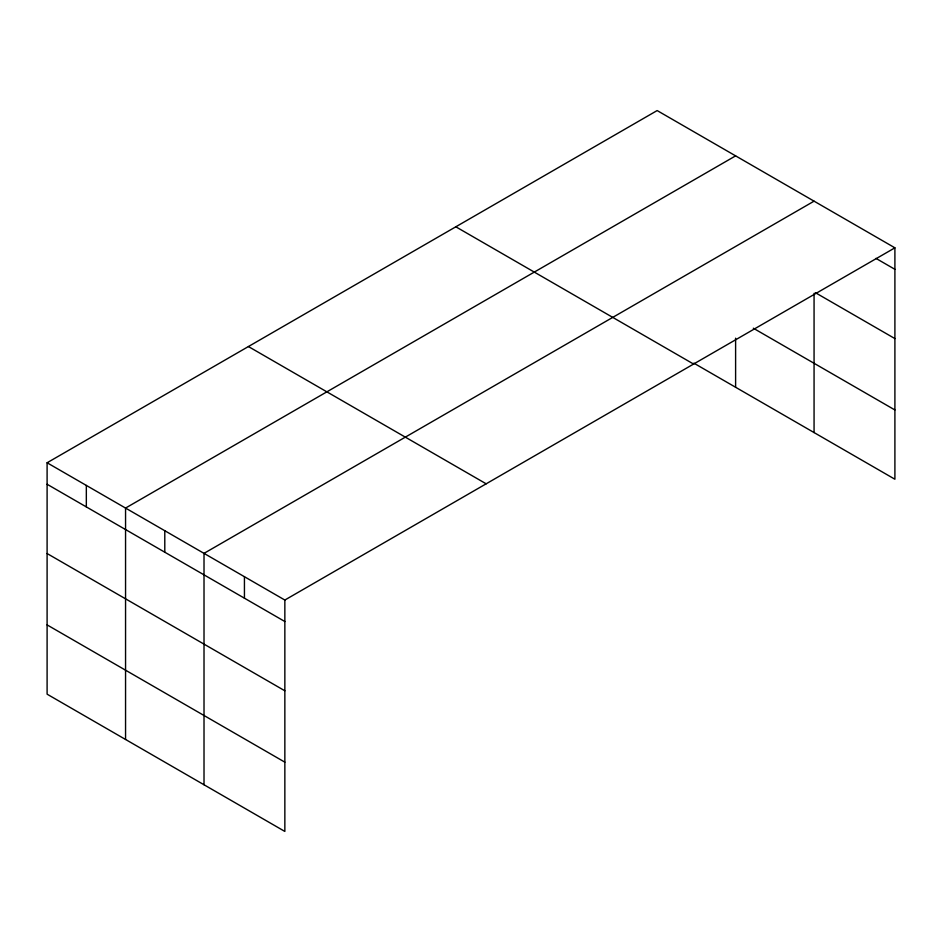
<?xml version="1.0" encoding="UTF-8"?>
<svg xmlns="http://www.w3.org/2000/svg" width="942" height="942" viewBox="0 0 942 942"><rect width="100%" height="100%" fill="white"/><g stroke="black" fill="none" stroke-linecap="round" stroke-linejoin="round"><path stroke-width="1.41" d="M47.1 462.769L284.849 600.042L284.849 831.433L47.1 694.172L47.1 462.769L657.151 110.567L894.9 247.828L894.9 479.231L693.842 363.153M735.608 155.866L125.557 508.068L125.557 739.47M814.065 201.164L204.014 553.366L204.014 784.768M284.849 600.042L894.9 247.828M875.954 258.379L894.9 269.318M815.325 292.644L894.9 338.59M753.317 328.216L894.9 409.958M455.834 226.798L693.583 364.059M248.417 346.55L486.166 483.811M47.1 484.259L284.849 621.52M47.1 553.531L284.849 690.792M47.1 624.899L284.849 762.16M814.065 293.374L814.065 432.555M735.608 338.19L735.608 387.256M244.437 576.704L244.437 598.182M164.791 530.723L164.791 552.2M86.334 485.424L86.334 506.902"/></g></svg>
